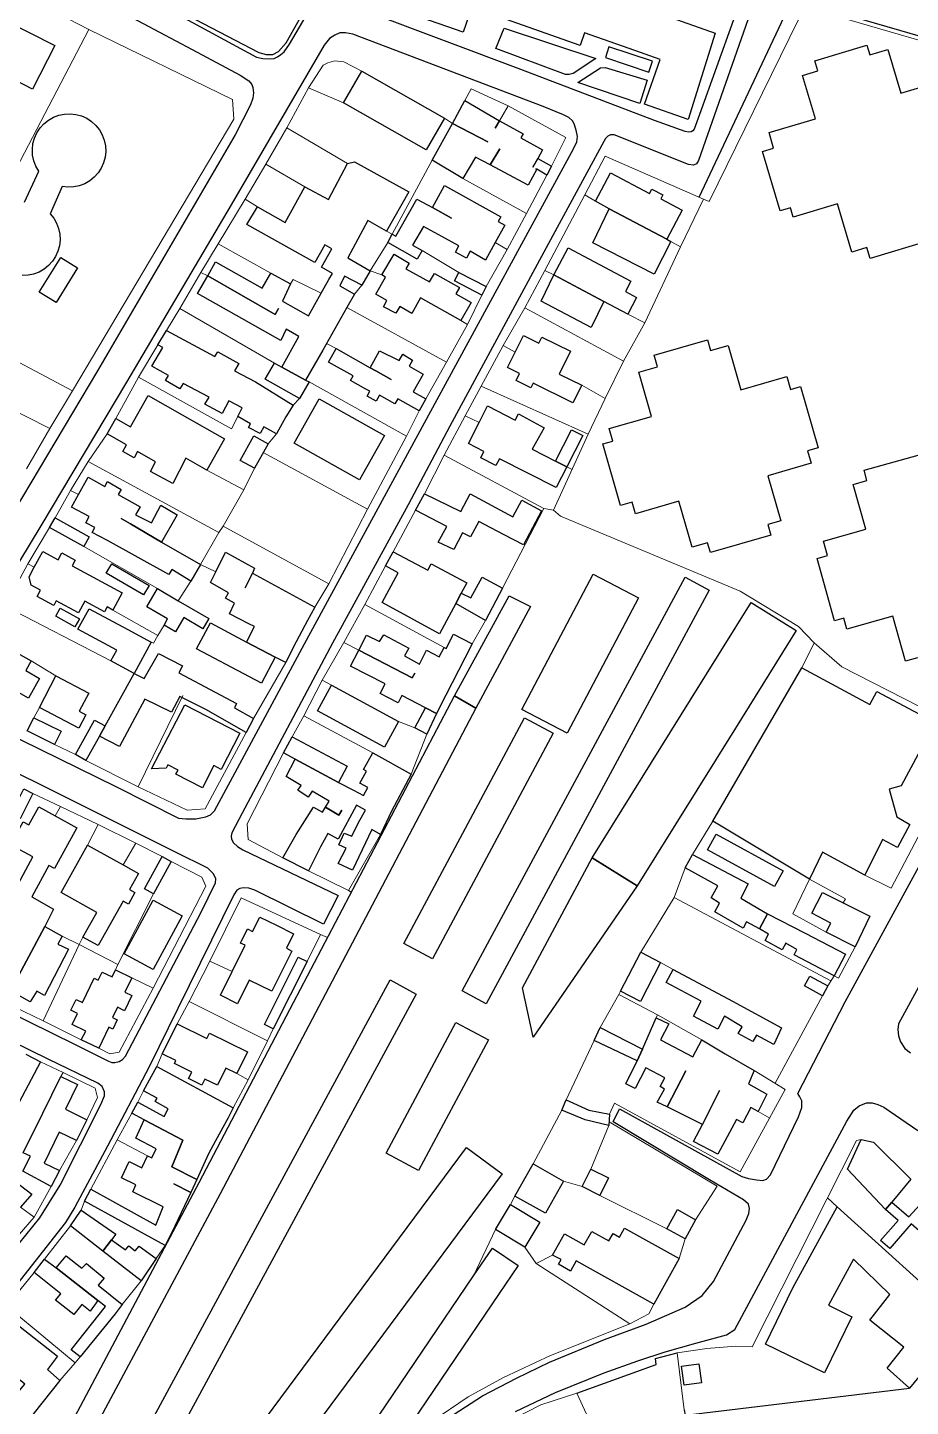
# Model space of a CAD drawing. Header units: metres. Extents: x -1319 to 2200, y -1209 to 1268.
# Drawn here: x -21.8 to 187.1, y 171 to 497.3 of the extents above; entities that cross this region are included whole.
import ezdxf

# ---------------------------------------------------------------- set-up
doc = ezdxf.new("R2010")
doc.units = ezdxf.units.M
for name, color, linetype, lineweight, true_color in [('CLADIRI_CONTUR', 7, 'Continuous', 25, 0x4b5962), ('PARCELE_CONTUR', 7, 'Continuous', 13, 0xb58c63), ('PAVAJ', 7, 'Continuous', 25, 0xd1d6d2), ('STRAZI', 7, 'Continuous', 25, 0xc4cccb)]:
    doc.layers.add(name, color=color, linetype=linetype, lineweight=lineweight, true_color=true_color)

msp = doc.modelspace()

# ---------------------------------------------------------------- linework, layer by layer
at = {"layer": 'CLADIRI_CONTUR'}
for points in [[(97.47, 508.32), (105.29, 505.56), (106.22, 508.19), (125.25, 501.48), (140.91, 495.96), (134.49, 475.5), (124.16, 479.14), (127.88, 489.69), (121.84, 491.82), (109.99, 496), (108.94, 493.04), (93.95, 498.33), (83.33, 502.07), (81.25, 496.17), (71.51, 499.6), (77.11, 515.49), (97.47, 508.32)], [(-28.97, 495.84), (-27.29, 499.12), (-15.31, 492.99), (-20.58, 482.7), (-24.74, 484.83), (-29.52, 475.5), (-35.18, 478.39), (-26.81, 494.74), (-28.97, 495.84)], [(72.53, 468.32), (52.98, 479.43), (57.26, 486.97), (76.81, 475.86), (72.53, 468.32)], [(98.66, 463.74), (96.63, 459.97), (87.65, 464.8), (89.9, 468.6), (87.65, 464.8), (84.2, 466.63), (81.22, 461.59), (73.93, 465.87), (78.74, 474.54), (81.68, 480), (89.86, 475.22), (88.87, 473.43), (89.86, 475.22), (95.43, 472.13), (94.9, 471.17), (100.02, 468.34), (98.89, 466.3), (102.13, 464.44), (101.08, 462.32), (98.66, 463.74), (98.44, 463.87), (98.66, 463.74)], [(87.07, 470.19), (87.07, 470.19), (78.74, 474.54), (87.07, 470.19)], [(53.88, 465.08), (55.53, 465.5), (68.43, 458.36), (63.16, 449.08), (58.75, 451.58), (54, 442.74), (59.26, 439.69), (57.31, 436.33), (53.21, 438.47), (52.09, 436.17), (55.56, 434.21), (53.75, 431.02), (48.06, 420.97), (44, 413.85), (38.39, 416.93), (42.4, 424.16), (39.41, 425.87), (38.1, 423.19), (18.4, 434.33), (20.84, 438.5), (22.69, 441.83), (33.72, 435.57), (35.79, 439.12), (40.41, 436.6), (38.54, 432.55), (38.54, 432.55), (44.66, 429.08), (47.7, 434.44), (49.51, 437.64), (50.37, 439.07), (47.79, 440.56), (50.21, 444.93), (48.56, 445.87), (46.19, 441.71), (30.12, 450.68), (32.6, 454.84), (39.16, 451.16), (43.79, 459.6), (49.44, 456.58), (53.88, 465.08)], [(97.76, 464.27), (97.76, 464.27), (98.89, 466.3), (97.76, 464.27)], [(112.53, 456.15), (116.13, 462.91), (125.37, 457.99), (125.92, 459.03), (128.53, 457.65), (128.05, 456.75), (133.08, 454.08), (129.41, 447.18), (115.82, 454.38), (112.53, 456.15)], [(63.41, 446.4), (64.5, 448.38), (65.34, 447.9), (70.34, 456.65), (73.98, 454.66), (78.49, 452.14), (73.98, 454.66), (76.88, 459.86), (90.15, 452.47), (89.53, 451.36), (91.08, 450.5), (88.8, 446.42), (86.53, 442.2), (82.88, 444.32), (82.02, 442.69), (79.41, 444.14), (80.23, 445.58), (76.18, 447.83), (71.88, 450.16), (69.31, 445.8), (71.56, 444.54), (70.4, 442.5), (63.41, 446.4)], [(129.41, 447.18), (130.36, 446.68), (126.41, 438.93), (111.94, 446.34), (115.82, 454.38), (129.41, 447.18)], [(120.19, 429.46), (114.54, 432.46), (102.7, 438.74), (106.09, 445.14), (120.94, 437.26), (119.63, 434.8), (122.28, 433.4), (120.19, 429.46)], [(-13.94, 442.85), (-9.97, 440.4), (-15.05, 432.19), (-19.02, 434.64), (-13.94, 442.85)], [(69.1, 429.63), (66.31, 431.29), (65.32, 429.67), (62.39, 431.22), (63.24, 432.71), (60.64, 434.22), (62.86, 438.22), (62, 438.73), (64.92, 443.61), (68.47, 441.55), (67.7, 440.21), (73.32, 437.08), (74.46, 439.11), (80.37, 435.78), (79.54, 434.29), (83.17, 432.25), (80.74, 427.95), (71.2, 433.34), (69.1, 429.63)], [(36.76, 429.41), (37.54, 430.8), (36.76, 429.41), (20.84, 438.5), (36.76, 429.41)], [(86.71, 435.96), (85.67, 433.95), (79.18, 437.31), (80.22, 439.32), (86.71, 435.96)], [(111.54, 426.33), (99.72, 432.52), (102.7, 438.74), (114.54, 432.46), (111.54, 426.33)], [(39.29, 405.13), (37.1, 401.17), (34.11, 402.83), (33.23, 401.22), (30.47, 402.62), (30.97, 403.5), (27.94, 405.2), (28.99, 407.26), (28.99, 407.26), (25.83, 408.97), (24.23, 405.94), (20.14, 408.12), (21.14, 409.79), (15.02, 413.08), (14.21, 411.78), (10.85, 413.73), (11.57, 414.95), (7.65, 417.11), (10.19, 421.54), (9.03, 422.23), (11.09, 425.62), (22.54, 419.4), (23.23, 420.55), (28.16, 417.76), (27.17, 416.04), (32.16, 413.43), (41.01, 407.88), (39.29, 405.13)], [(104, 415.28), (109.3, 412.64), (107.23, 408.47), (97.83, 413.13), (97.27, 412.01), (93.78, 413.75), (94.62, 415.44), (91.75, 416.87), (93.53, 420.47), (95.5, 424.44), (99.18, 422.61), (99.88, 424.03), (106.67, 420.66), (104, 415.28)], [(65.82, 409.44), (65.13, 408.21), (61.45, 410.27), (60.67, 408.88), (58.53, 410.07), (59.17, 411.22), (58.25, 411.74), (54.65, 413.75), (55.26, 414.83), (49.4, 418.11), (51.19, 421.3), (59.28, 416.76), (61.49, 420.81), (66.1, 418.45), (66.96, 419.97), (69.29, 418.6), (68.47, 417.12), (71.81, 415.24), (69.46, 411.08), (69.46, 411.08), (72.44, 409.4), (70.87, 406.61), (65.82, 409.44)], [(122.79, 415.73), (127.23, 417), (126.45, 419.74), (139.05, 423.37), (139.76, 420.88), (143.91, 422.07), (146.93, 411.58), (157.81, 414.71), (158.69, 411.64), (161.08, 412.33), (165.26, 397.81), (162.71, 397.08), (163.55, 394.17), (153.3, 391.22), (156.37, 380.54), (153.31, 379.66), (154.03, 377.17), (139.75, 373.06), (139.09, 375.37), (135.41, 374.31), (132.29, 385.17), (121.99, 382.2), (121.21, 384.93), (118.5, 384.15), (114.3, 398.75), (116.65, 399.42), (115.8, 402.36), (125.81, 405.24), (122.79, 415.73)], [(34.44, 414.06), (36.66, 417.88), (38.39, 416.93), (44, 413.85), (44.83, 413.43), (42.53, 409.46), (34.44, 414.06)], [(60.64, 416.01), (64.23, 414.01), (60.64, 416.01), (59.28, 416.76), (60.64, 416.01)], [(6.74, 410.2), (14.81, 405.62), (24.79, 399.96), (20.59, 392.56), (15.65, 395.35), (12.57, 389.38), (7.34, 392.22), (8.52, 394.54), (4.26, 396.96), (3.4, 395.46), (0.74, 396.97), (1.61, 398.52), (-2.95, 401.1), (-0.89, 404.74), (2.54, 402.79), (6.74, 410.2)], [(56.74, 390.27), (41.31, 398.93), (47.2, 409.4), (62.62, 400.74), (56.74, 390.27)], [(97.58, 397.48), (103.13, 394.69), (105.75, 393.36), (103.26, 388.42), (89.82, 395.21), (89.02, 393.63), (85.42, 395.45), (86.18, 396.96), (82.52, 398.81), (85.06, 403.82), (87.02, 407.75), (93.53, 404.35), (94.38, 405.84), (100.41, 402.56), (97.58, 397.48), (97.58, 397.48)], [(109.56, 400.77), (105.75, 393.36), (103.13, 394.69), (106.89, 402.1), (109.56, 400.77)], [(35.1, 398.77), (31.88, 392.99), (28.52, 394.86), (31.74, 400.64), (35.1, 398.77)], [(2.57, 379.85), (9.91, 375.47), (19.09, 370.18), (16.88, 366.25), (12.34, 369), (11.63, 367.83), (-2.86, 375.91), (-6.49, 377.76), (-5.86, 378.95), (-7.98, 380.05), (-7.18, 381.58), (-11.38, 383.79), (-9.76, 386.76), (-7.44, 390.9), (-3.52, 388.71), (-2.89, 389.84), (0.39, 388), (-0.31, 386.75), (4.82, 383.87), (3.77, 382), (7.52, 380.07), (9.78, 384.27), (13.58, 381.98), (9.91, 375.47), (2.57, 379.85), (0.33, 381.1), (2.57, 379.85)], [(99.81, 382.95), (95.51, 374.91), (90.8, 377.35), (84.97, 380.41), (83.01, 376.73), (81.14, 377.71), (79.02, 373.73), (75.31, 375.53), (77.39, 379.19), (69.97, 383.05), (72.1, 386.9), (80.72, 382.73), (82.95, 386.9), (93.03, 381.52), (95.11, 385.42), (99.81, 382.95)], [(-7.18, 376.75), (-8.48, 374.44), (-16.57, 378.98), (-15.27, 381.29), (-7.18, 376.75)], [(-18.74, 364.11), (-20.94, 365.3), (-21.41, 367.33), (-20.2, 369.56), (-18.16, 373.31), (-14.57, 371.36), (-13.69, 372.97), (-10.49, 371.23), (-11.2, 369.93), (0.61, 363.5), (-1.6, 359.44), (-2.96, 360.18), (-3.59, 359.01), (-8.24, 361.54), (-9.74, 358.78), (-14.99, 361.63), (-15.6, 360.51), (-19.53, 362.65), (-18.74, 364.11)], [(36.79, 348.27), (30.01, 351.84), (31.92, 355.51), (30.58, 356.15), (25.96, 358.57), (27.16, 361.07), (25.07, 362.22), (25.78, 363.48), (21.47, 365.92), (22.72, 368.46), (25.07, 373.16), (31.94, 369.35), (31.41, 368.14), (29.69, 364.66), (31.41, 368.14), (46.19, 360.16), (44.45, 356.99), (41.13, 350.7), (39.28, 347.05), (36.79, 348.27)], [(62.88, 369.87), (64.69, 373.25), (72.87, 368.86), (73.68, 370.38), (82.11, 365.87), (80.8, 363.42), (79.49, 360.98), (75.65, 353.84), (62.12, 361.26), (65.86, 368.25), (62.88, 369.87)], [(-3.16, 368.19), (-1.87, 370.4), (6.95, 365.24), (5.66, 363.04), (-3.16, 368.19)], [(85.72, 367.24), (90.57, 364.64), (86.52, 356.93), (79.49, 360.98), (80.8, 363.42), (83.04, 362.3), (85.72, 367.24)], [(139.49, 364.12), (86.72, 266.29), (81.01, 269.37), (133.78, 367.2), (139.49, 364.12)], [(122.7, 362.31), (105.83, 330.31), (95.16, 335.94), (112.04, 367.94), (122.7, 362.31)], [(10.5, 355.89), (11.34, 357.34), (6.43, 360.21), (8.95, 364.52), (13.86, 361.65), (21.1, 357.43), (19.7, 355.03), (15.21, 357.65), (13.24, 354.28), (10.5, 355.89)], [(97.16, 360.25), (84.29, 336.23), (79.21, 339.17), (92.16, 362.81), (97.16, 360.25)], [(-9.53, 357.36), (-10.59, 355.47), (-15.1, 357.99), (-14.04, 359.88), (-9.53, 357.36)], [(-9.85, 354.89), (-7.23, 359.75), (1.93, 354.82), (7.46, 351.85), (3.46, 344.42), (-2.06, 347.39), (-0.68, 349.96), (-9.85, 354.89)], [(149.36, 361.24), (160.06, 354.58), (145.7, 331.52), (122.44, 294.16), (111.74, 300.82), (135, 338.18), (149.36, 361.24)], [(30.01, 351.84), (36.79, 348.27), (33.53, 342.13), (18.22, 350.26), (21.48, 356.4), (30.01, 351.84)], [(61.61, 339.68), (62.79, 341.95), (54.62, 346.17), (56.56, 349.93), (58.39, 353.47), (61.5, 351.97), (62.48, 353.59), (68.39, 350.42), (67.4, 348.59), (70.92, 346.66), (72.61, 349.93), (75.58, 348.4), (76.73, 350.61), (77.25, 350.34), (78.98, 353.7), (83.41, 351.41), (81.68, 348.05), (77.14, 339.28), (74.93, 335), (72.34, 336.33), (66.78, 339.22), (65.87, 337.48), (61.61, 339.68)], [(-22.2, 345.1), (-18.92, 343.25), (-21.53, 338.62), (-32.8, 344.97), (-29.9, 350.12), (-29.08, 349.67), (-28.08, 351.44), (-20.9, 347.39), (-22.2, 345.1)], [(9.17, 349.15), (14.89, 346.23), (14.02, 344.59), (22.61, 339.99), (27.65, 337.35), (27.19, 336.34), (31.66, 333.8), (29.94, 330.5), (20.39, 335.9), (14.23, 338.97), (12.28, 335.25), (5.96, 338.36), (0, 327.14), (-4.79, 329.56), (-3.43, 332.03), (3.46, 344.42), (5.82, 343.21), (9.17, 349.15)], [(69.22, 343.38), (69.8, 344.5), (69.22, 343.38), (56.56, 349.93), (69.22, 343.38)], [(-8, 334.66), (-9.64, 331.51), (-18.96, 336.36), (-15.06, 343.84), (-7.31, 339.81), (-9.56, 335.48), (-8, 334.66)], [(166.25, 302.12), (163.16, 295.78), (140.29, 309.49), (161.37, 345.77), (177.46, 337.1), (179.11, 340.19), (192.89, 332.81), (184.87, 317.83), (182.04, 317.06), (183.87, 310.54), (186.92, 308.72), (184, 303.25), (180.45, 305.15), (176.28, 296.71), (166.25, 302.12)], [(62.63, 326.97), (46.83, 335.56), (50.14, 341.66), (65.95, 333.06), (62.63, 326.97)], [(18.84, 224.01), (41.1, 266.62), (79.21, 339.17), (84.29, 336.23), (46.37, 264.14), (23.81, 221.3), (-9.99, 158.22), (-14.72, 160.85), (18.84, 224.01)], [(11.41, 322.83), (10.99, 322.03), (7.51, 321.89), (15.45, 337.03), (28.47, 330.27), (24.04, 321.73), (22.31, 322.63), (19.58, 317.37), (13.32, 320.62), (13.82, 321.58), (11.41, 322.83)], [(72.69, 330.09), (69.86, 331.57), (72.34, 336.33), (74.93, 335), (72.69, 330.09)], [(-13.86, 330.76), (-15.41, 327.65), (-21.86, 330.86), (-20.32, 333.96), (-13.86, 330.76)], [(-10.46, 325.26), (-5.92, 333.42), (-3.43, 332.03), (-4.79, 329.56), (-7.98, 323.88), (-10.46, 325.26)], [(95.79, 333.95), (102.58, 330.31), (73.98, 276.89), (67.19, 280.53), (95.79, 333.95)], [(53.82, 322.49), (51.74, 318.63), (41.51, 324.14), (38.76, 325.62), (40.84, 329.48), (53.82, 322.49)], [(59.65, 307.48), (55.12, 297.93), (51.68, 299.46), (53.55, 303.13), (51.85, 303.87), (53.13, 306.66), (54.9, 305.92), (56.52, 309.18), (58.15, 312.12), (56.06, 313.28), (51.69, 305.23), (49.25, 306.54), (47.48, 303.42), (47.48, 303.42), (44.66, 297.77), (38.61, 300.81), (41.72, 306.36), (45.88, 312.78), (48.02, 311.63), (48.71, 312.78), (49.6, 314.21), (45.54, 316.56), (44.6, 315.18), (42.12, 316.79), (42.92, 317.91), (39.37, 320.09), (41.51, 324.14), (51.74, 318.63), (55.31, 316.85), (57.66, 315.54), (58.72, 317.45), (56.84, 318.5), (58.42, 321.34), (57.72, 321.73), (59.91, 325.66), (68.96, 320.62), (64.34, 311.87), (61.67, 306.37), (59.65, 307.48)], [(-25.68, 311.12), (-22.67, 317.13), (-20.52, 316.06), (-23.54, 310.04), (-25.68, 311.12)], [(-26.5, 276.03), (-28.7, 277.15), (-24.88, 284.94), (-27.02, 286.14), (-25.74, 288.65), (-26.79, 289.22), (-24.48, 293.69), (-20.53, 301.06), (-25.78, 303.92), (-22.81, 309.36), (-21.45, 308.62), (-19.15, 312.84), (-15.26, 310.72), (-10.12, 307.91), (-15.39, 298.25), (-16.71, 298.97), (-20.76, 291.59), (-20.76, 291.59), (-15.64, 288.68), (-17.7, 284.56), (-25.78, 269.31), (-27.23, 266.69), (-30.23, 268.2), (-26.5, 276.03)], [(51.87, 310.92), (52.57, 312.09), (51.87, 310.92), (48.71, 312.78), (51.87, 310.92)], [(2.12, 289.86), (0.8, 290.59), (-5.08, 280.03), (-8.67, 282.03), (-5.4, 287.91), (-13.84, 292.61), (-7.58, 303.84), (0.86, 299.15), (4.49, 297.12), (2.35, 293.28), (3.62, 292.57), (2.12, 289.86)], [(139.06, 302.74), (141.11, 306.45), (156.92, 297.71), (154.87, 294), (139.06, 302.74)], [(7.98, 292.28), (5.86, 293.46), (10.1, 301.13), (12.22, 299.96), (7.98, 292.28)], [(95.29, 270.06), (111.74, 300.82), (122.44, 294.16), (97.81, 258.38), (95.29, 270.06)], [(146.92, 291.24), (153.27, 287.53), (151.37, 283.99), (148.31, 285.7), (147.47, 284.13), (140.82, 288.06), (141.9, 290.07), (139.91, 291.31), (141.49, 294.15), (133.81, 298.43), (135.48, 301.59), (148.69, 294.64), (146.92, 291.24)], [(14.78, 287.1), (7.94, 274.38), (1.09, 278.07), (7.92, 290.78), (14.78, 287.1)], [(173.95, 279.76), (167.16, 283.23), (168.27, 285.39), (163.75, 287.7), (166.27, 292.63), (177.42, 287.01), (173.95, 279.76)], [(157.58, 280.59), (156.75, 279.08), (152.67, 281.24), (153.47, 282.75), (151.37, 283.99), (153.27, 287.53), (162.17, 282.99), (171.7, 277.99), (168.99, 272.88), (159.57, 277.85), (160.19, 279.16), (157.58, 280.59)], [(-12.11, 279.19), (-17.76, 268.27), (-19.59, 269.27), (-21.16, 266.75), (-25.78, 269.31), (-17.7, 284.56), (-13.61, 282.28), (-14.61, 280.37), (-12.11, 279.19)], [(39.45, 279.4), (40.74, 278.75), (36.03, 269.24), (30.66, 271.9), (27.88, 266.3), (23.83, 268.31), (26.6, 273.91), (29.67, 280.11), (28.6, 280.64), (30.26, 284), (31.45, 283.41), (33.13, 286.8), (37.07, 284.85), (41.15, 282.83), (39.45, 279.4)], [(123.25, 278.48), (127.92, 276.08), (123.19, 266.84), (118.51, 269.24), (123.25, 278.48)], [(1.26, 269.02), (2.92, 268.21), (1.19, 264.64), (-0.53, 265.47), (-1.72, 263.02), (-0.55, 262.45), (-1.61, 260.26), (-2.54, 260.71), (-4.93, 255.77), (-9.09, 257.75), (-8, 259.82), (-11.23, 261.38), (-9.97, 263.98), (-11.57, 264.75), (-10.32, 267.33), (-8.82, 266.61), (-6.03, 272.35), (-5.07, 271.89), (-4.15, 273.79), (-1.78, 272.65), (-0.97, 274.32), (2.92, 272.44), (1.26, 269.02)], [(34.24, 261.39), (42.26, 277.31), (44.37, 276.25), (36.35, 260.33), (34.24, 261.39)], [(144.99, 266.92), (156.6, 260.62), (154.73, 256.65), (150.68, 258.82), (149.79, 257.35), (146.33, 259.28), (147.28, 260.85), (143.09, 263.34), (141.5, 260.31), (135.71, 263.37), (137.59, 266.92), (129.29, 271.31), (130.9, 274.36), (144.99, 266.92)], [(-31.53, 95.26), (-14.61, 126.54), (7.08, 166.66), (64.01, 271.93), (70.18, 268.59), (13.25, 163.32), (-8.44, 123.21), (-25.36, 91.92), (-31.53, 95.26)], [(166.25, 268.18), (162.01, 270.53), (163.28, 272.84), (167.52, 270.49), (166.25, 268.18)], [(21.24, 259.33), (30.26, 254.88), (27.76, 249.79), (25.12, 251.07), (23.12, 247.02), (20.17, 248.48), (19.44, 247.01), (16.28, 248.57), (17.05, 250.13), (12.97, 252.15), (13.31, 252.83), (10.1, 254.41), (11.72, 257.7), (13.62, 261.55), (20.63, 258.09), (21.24, 259.33)], [(70.71, 226.84), (63.02, 230.96), (79.55, 261.85), (87.25, 257.73), (70.71, 226.84)], [(148.74, 247.36), (153.11, 244.9), (151.08, 240.77), (149.27, 241.75), (147.4, 238.1), (145.95, 238.86), (141.52, 230.67), (135.71, 233.67), (137.85, 237.72), (129.53, 241.87), (133.96, 250.38), (133.96, 250.38), (129.53, 241.87), (127.16, 242.98), (128.88, 246.11), (127.89, 246.72), (128.96, 248.78), (124.49, 251.11), (121.97, 246.26), (119.72, 247.33), (122.46, 252.79), (123.69, 255.5), (126.89, 262.99), (129.91, 261.53), (127.92, 257.72), (135.62, 253.72), (137.68, 257.73), (143.22, 254.4), (150.13, 250.51), (148.74, 247.36)], [(112.27, 257.6), (113.68, 260.66), (123.69, 255.5), (122.46, 252.79), (112.27, 257.6)], [(12.33, 227.68), (14.93, 233.98), (5.78, 238.81), (2.86, 240.36), (4.34, 242.96), (10.54, 239.64), (11.49, 241.43), (8.4, 243.12), (8.85, 243.94), (5.64, 245.69), (7.54, 249.18), (8.78, 251.47), (26.88, 241.62), (25.64, 239.33), (22.66, 233.85), (21.04, 230.76), (21.04, 230.76), (18.25, 224.71), (12.33, 227.68)], [(-9.17, 235.96), (-10.19, 233.9), (-14.28, 235.91), (-17.88, 228.6), (-14.2, 226.82), (-16.17, 223.08), (-22.88, 226.68), (-21.08, 230.19), (-22.79, 231.02), (-18.16, 240.4), (-13.88, 249.07), (-9.98, 247.14), (-12.84, 241.34), (-7.76, 238.83), (-9.17, 235.96)], [(141.92, 245.72), (141.92, 245.72), (137.85, 237.72), (141.92, 245.72)], [(115.9, 240.15), (115.74, 237.44), (110.09, 238.78), (104.59, 241.07), (105.59, 243.59), (111.01, 241.11), (115.9, 240.15)], [(10.33, 218.2), (10.33, 218.2), (3.11, 221.77), (3.83, 223.41), (0.47, 225.09), (2.27, 228.94), (5.27, 227.44), (6.58, 230.31), (7.65, 229.86), (8.68, 231.96), (3.8, 234.48), (5.78, 238.81), (14.93, 233.98), (12.33, 227.68), (18.25, 224.71), (16.84, 221.63), (12.24, 212.03), (10.75, 209.07), (-8.34, 219.54), (-6.85, 222.42), (8.56, 213.93), (10.33, 218.2)], [(82.06, 232.28), (90.48, 226.03), (21.9, 133.55), (13.48, 139.79), (82.06, 232.28)], [(175.37, 234.17), (178.33, 233.55), (187.19, 224.8), (182.67, 219.36), (181.16, 217.63), (172.15, 227.18), (175.37, 234.17)], [(100.7, 216.7), (93.52, 220.78), (97.85, 228.39), (105.03, 224.3), (100.7, 216.7)], [(115.67, 225.08), (113.61, 220.95), (109.41, 223.05), (111.47, 227.18), (115.67, 225.08)], [(12.81, 223.69), (12.81, 223.69), (16.84, 221.63), (12.81, 223.69)], [(95.86, 208.69), (88.92, 212.85), (92.45, 218.76), (99.4, 214.6), (95.86, 208.69)], [(191.11, 220.67), (195.94, 215.58), (191.07, 210.78), (187.23, 214.2), (182.16, 208.41), (180.02, 210.28), (184.15, 215.01), (181.16, 217.63), (182.67, 219.36), (186.65, 215.87), (191.11, 220.67)], [(-9.11, 217.44), (-0.93, 211.75), (-1.96, 210.43), (-3.96, 207.74), (-11.59, 213.77), (-9.11, 217.44)], [(129.45, 213.06), (131.93, 217.57), (136.25, 215.19), (133.77, 210.68), (129.45, 213.06)], [(173.19, 192.24), (166.71, 178.95), (152.75, 185.76), (159.23, 199.05), (169.73, 218.25), (199.91, 190.97), (195.32, 185.65), (186.86, 175.36), (181.55, 180.05), (185.51, 184.99), (177.42, 191.4), (182.18, 197.51), (182.18, 197.51), (173.59, 205.82), (167.66, 194.93), (173.19, 192.24)], [(111.67, 212.41), (115.72, 210.15), (116.71, 211.93), (118.28, 211.06), (119.45, 213.16), (132.35, 205.98), (128.42, 198.92), (126.34, 195.19), (107.96, 205.42), (106.64, 203.05), (103.8, 204.63), (104.44, 205.78), (102.38, 206.79), (105.21, 211.83), (107.19, 210.74), (109.9, 209.23), (111.67, 212.41)], [(1.37, 208.02), (2.2, 208.98), (3.64, 207.82), (4.63, 208.89), (8.65, 206), (5.12, 200.75), (-3.96, 207.74), (-1.96, 210.43), (1.37, 208.02)], [(-15.02, 203.8), (-5.12, 196.04), (-6.96, 193.58), (-8.98, 195.13), (-10.87, 192.72), (-15.17, 196.16), (-13.91, 197.67), (-20.23, 202.71), (-17.78, 205.88), (-15.02, 203.8)], [(-9.34, 182.72), (-11.48, 184.36), (-3.31, 194.65), (-5.12, 196.04), (-15.02, 203.8), (-12.66, 206.63), (-8.91, 203.73), (-7.83, 204.84), (-3.63, 201.37), (-5.09, 199.67), (0.56, 195.14), (-1.05, 192.92), (-9.34, 182.72)], [(65.68, 162.1), (59.59, 166.22), (83.7, 201.88), (88.17, 208.49), (94.27, 204.37), (89.8, 197.76), (65.68, 162.1)], [(-27.41, 180.41), (-26.31, 181.57), (-30.26, 185.18), (-29.77, 185.66), (-32.23, 187.82), (-30.14, 190.55), (-27.98, 188.85), (-25.73, 191.59), (-14.69, 182.93), (-17.06, 179.72), (-14.12, 177.16), (-20.23, 169.49), (-21.86, 167.21), (-30.67, 175.09), (-29.18, 176.85), (-31.75, 179.01), (-30.43, 180.58), (-26.34, 177.15), (-27.67, 175.57), (-27.67, 175.57), (-24.89, 173.34), (-22.44, 176.28), (-27.41, 180.41)], [(137.65, 176.62), (133.55, 176.03), (132.91, 180.52), (137.01, 181.11), (137.65, 176.62)]]:
    msp.add_lwpolyline(points, close=True, dxfattribs=at)
for points in [[(191.62, 446.86), (177.51, 442.66), (176.75, 445.21), (173.19, 444.14), (169.8, 455.52), (159.32, 452.4), (158.67, 454.59), (156.28, 453.88), (152.08, 467.94), (154.71, 468.72), (153.61, 472.42), (164.6, 475.7), (161.55, 485.92), (161.55, 485.92), (165.19, 487), (164.48, 489.39), (176.77, 493.06), (177.45, 490.78), (181.7, 492.05), (184.77, 481.74), (195.08, 484.81)], [(-22.5, 455.95), (-19.14, 463.29), (-19.14, 463.29), (-19.82, 464.47), (-20.3, 465.75), (-20.58, 467.08), (-20.65, 468.44), (-20.5, 469.8), (-20.14, 471.11), (-19.58, 472.36), (-18.83, 473.5), (-17.92, 474.5), (-16.85, 475.36), (-15.67, 476.03), (-14.4, 476.52), (-13.06, 476.79), (-11.7, 476.86), (-10.35, 476.71), (-9.03, 476.35), (-7.79, 475.79), (-6.65, 475.05), (-5.64, 474.13), (-4.79, 473.07), (-4.11, 471.88), (-3.63, 470.61), (-3.35, 469.28), (-3.29, 467.91), (-3.43, 466.56), (-3.79, 465.24), (-4.35, 464), (-5.1, 462.86), (-6.02, 461.85), (-7.08, 461), (-8.26, 460.32), (-9.54, 459.84), (-10.87, 459.56), (-12.23, 459.5), (-13.59, 459.65), (-16.44, 453.22), (-15.59, 452.16), (-14.91, 450.98), (-14.43, 449.7), (-14.15, 448.37), (-14.09, 447.01), (-14.23, 445.65), (-14.59, 444.34), (-15.15, 443.1), (-15.9, 441.96), (-16.82, 440.95), (-17.88, 440.1), (-19.06, 439.42), (-20.34, 438.94), (-21.67, 438.66), (-23.03, 438.59)], [(188.76, 348.14), (185.86, 347.33), (182.87, 358), (171.99, 354.95), (171.28, 357.49), (169.1, 356.88), (164.97, 371.64), (167.43, 372.33), (166.47, 375.75), (176.49, 378.55), (173.52, 389.18), (173.52, 389.18), (176.77, 390.09), (176.09, 392.52), (190.29, 396.49)], [(-22.2, 254.34), (-18.72, 252.58), (-23.88, 242.81)], [(-34.55, 231.74), (-20.75, 221.2), (-23.46, 218.15)]]:
    msp.add_lwpolyline(points, dxfattribs=at)
at = {"layer": 'PARCELE_CONTUR'}
for points in [[(-54.83, 458.57), (-32.98, 447.65), (-7.25, 496.83), (-29.01, 508.06), (-54.83, 458.57)], [(206.19, 489.29), (163.26, 501.77), (160.51, 499.02), (139.43, 456.1), (138.09, 456.69)], [(-11.12, 411.34), (27.04, 475.6), (26.66, 480.26), (-7.25, 496.83)], [(44.66, 483.01), (48.14, 488.39), (49.22, 488.88), (50.91, 489.36), (53.02, 489.17), (57.26, 486.97)], [(164.32, 351.7), (170.82, 345.98), (200.29, 330.93), (206.63, 345.44), (224.81, 381.95), (263.86, 457.09), (255.81, 474.81), (212.25, 487.65)], [(52.98, 479.43), (44.66, 483.01), (39.55, 473.54), (53.88, 465.08)], [(91.9, 478.77), (83.13, 482.78), (81.68, 480)], [(89.86, 475.22), (91.9, 478.77), (105.57, 471.25), (102.13, 464.44)], [(43.79, 459.6), (34.58, 464.91), (39.55, 473.54)], [(76.81, 475.86), (78.74, 474.54)], [(110.05, 457.67), (114.88, 466.85), (138.09, 456.69), (132.67, 445.41)], [(34.58, 464.91), (29.68, 456.64), (32.6, 454.84)], [(64.5, 448.38), (73.93, 465.87)], [(81.22, 461.59), (96.21, 453.26), (91.67, 444.79)], [(101.08, 462.32), (96.21, 453.26)], [(112.53, 456.15), (110.05, 457.67), (100.58, 439.76)], [(29.68, 456.64), (23.34, 446.1), (35.79, 439.12)], [(63.16, 449.08), (64.5, 448.38)], [(23.34, 446.1), (19.18, 439.29), (20.84, 438.5)], [(63.41, 446.4), (59.26, 439.69)], [(71.56, 444.54), (80.22, 439.32)], [(88.8, 446.42), (91.67, 444.79), (86.71, 435.96)], [(130.36, 446.68), (132.67, 445.41), (124.21, 427.4)], [(19.18, 439.29), (14.21, 430.77), (36.66, 417.88)], [(47.7, 434.44), (41.05, 437.65), (40.41, 436.6)], [(59.26, 439.69), (62, 438.73)], [(95.88, 430.92), (100.58, 439.76), (102.7, 438.74)], [(57.31, 436.33), (55.56, 434.21)], [(85.67, 433.95), (82.31, 426.99)], [(14.21, 430.77), (11.09, 425.62)], [(53.75, 431.02), (77.35, 418.13), (72.44, 409.4)], [(90.69, 422.06), (95.88, 430.92), (119.17, 418.32), (114.82, 409.53)], [(80.74, 427.95), (82.31, 426.99), (77.35, 418.13)], [(120.19, 429.46), (124.21, 427.4), (119.17, 418.32)], [(-43.25, 415.97), (-37.66, 425.31), (-11.12, 411.34), (-16.49, 402.4)], [(27.94, 405.2), (26.43, 402.29), (4.44, 414.51), (9.03, 422.23)], [(51.19, 421.3), (48.91, 422.47)], [(93.53, 420.47), (90.69, 422.06), (85.51, 412.4)], [(-44.07, 416.38), (-16.49, 402.4), (-22.06, 392.86)], [(4.44, 414.51), (-0.89, 404.74)], [(44.83, 413.43), (67.84, 400.55), (58.64, 383.29), (33.93, 396.68)], [(81.71, 405.43), (85.51, 412.4), (110.83, 401.02), (102.62, 383.11), (100.35, 383.45)], [(110.83, 401.02), (114.82, 409.53), (109.3, 412.64)], [(41.01, 407.88), (42.53, 409.46)], [(70.87, 406.61), (67.84, 400.55)], [(85.06, 403.82), (81.71, 405.43), (76.79, 396.05)], [(-2.95, 401.1), (-7.45, 394.6)], [(37.1, 401.17), (35.1, 398.77)], [(76.79, 396.05), (72.1, 386.9)], [(76.79, 396.05), (100.35, 383.45), (90.57, 364.64)], [(-11.6, 387.75), (-7.45, 394.6), (23.48, 377.76), (19.09, 370.18)], [(20.59, 392.56), (29.35, 387.91)], [(24.5, 379.28), (29.35, 387.91), (31.88, 392.99)], [(105.75, 393.36), (107.02, 392.71)], [(-9.76, 386.76), (-11.6, 387.75), (-15.27, 381.29)], [(58.64, 383.29), (49.47, 365.61)], [(69.97, 383.05), (64.69, 373.25)], [(161.37, 345.77), (164.32, 351.7), (160.58, 355.52), (146.76, 363.92), (104.3, 381.64), (102.62, 383.11)], [(-16.57, 378.98), (-21.74, 370.41)], [(23.48, 377.76), (24.5, 379.28), (49.47, 365.61), (46.19, 360.16)], [(8.95, 364.52), (-8.48, 374.44)], [(-20.2, 369.56), (-21.74, 370.41), (-27.06, 360.37)], [(19.09, 370.18), (22.72, 368.46)], [(76.73, 350.61), (57.98, 360.77), (62.88, 369.87)], [(16.88, 366.25), (13.86, 361.65)], [(-2.06, 347.39), (-27.06, 360.37), (-31.37, 353.61), (-28.08, 351.44)], [(-1.6, 359.44), (9.05, 353.44), (10.5, 355.89)], [(57.98, 360.77), (53.02, 351.76), (56.56, 349.93)], [(86.52, 356.93), (83.41, 351.41)], [(9.05, 353.44), (8.03, 351.57), (7.46, 351.85)], [(53.02, 351.76), (47.92, 342.88), (50.14, 341.66)], [(-20.9, 347.39), (-15.06, 343.84)], [(39.28, 347.05), (31.66, 333.8)], [(47.92, 342.88), (43.6, 334.41), (59.91, 325.66)], [(-18.96, 336.36), (-20.32, 333.96)], [(14.95, 339.22), (4.37, 317.64), (15.94, 312.07), (20.22, 312.37), (29.94, 330.5)], [(43.6, 334.41), (40.84, 329.48)], [(65.95, 333.06), (69.86, 331.57)], [(72.69, 330.09), (68.96, 320.62)], [(176.28, 296.71), (182.5, 293.62), (196.86, 320.93), (201.55, 330.09), (200.29, 330.93)], [(-15.41, 327.65), (-10.46, 325.26)], [(-7.98, 323.88), (4.37, 317.64)], [(38.76, 325.62), (30.16, 308.86), (30.39, 305.12), (38.61, 300.81)], [(-20.52, 316.06), (-14.02, 312.99), (-15.26, 310.72)], [(-14.02, 312.99), (-5.04, 308.71), (-7.58, 303.84)], [(-5.04, 308.71), (3.82, 304.28), (0.86, 299.15)], [(135.48, 301.59), (140.29, 309.49)], [(3.82, 304.28), (10.1, 301.13)], [(61.67, 306.37), (54.1, 293.09), (44.66, 297.77)], [(12.22, 299.96), (19.48, 296.25), (20.36, 294.12), (7.94, 269.94)], [(133.81, 298.43), (131.16, 291.43), (168.26, 271.68)], [(167.16, 283.23), (159.26, 287.53), (163.16, 295.78)], [(163.16, 295.78), (171.71, 291.12), (171.15, 290.17)], [(7.98, 292.28), (-0.43, 275.56)], [(44.37, 276.25), (47.54, 282.7), (28.75, 291.33), (21.3, 276.36), (26.6, 273.91)], [(54.1, 293.09), (54.8, 292.7)], [(131.16, 291.43), (123.25, 278.48)], [(-13.61, 282.28), (-9.55, 280.34), (-8.67, 282.03)], [(47.54, 282.7), (49.17, 281.98)], [(-27.23, 266.69), (-18.05, 262.24), (-9.55, 280.34)], [(-9.55, 280.34), (-0.43, 275.56), (-0.97, 274.32)], [(173.95, 279.76), (170.03, 272.34), (168.99, 272.88)], [(21.3, 276.36), (16.44, 266.84), (34.95, 257.5), (36.35, 260.33)], [(127.92, 276.08), (130.9, 274.36)], [(2.92, 272.44), (7.94, 269.94), (-0.08, 254.81), (-2.28, 254.43), (-4.93, 255.77)], [(168.99, 272.88), (167.52, 270.49)], [(118.1, 268.44), (113.68, 260.66)], [(118.51, 269.24), (118.1, 268.44), (127.27, 263.63)], [(166.25, 268.18), (155.06, 247.47)], [(16.44, 266.84), (13.62, 261.55)], [(-18.05, 262.24), (-9.09, 257.75)], [(137.68, 257.73), (127.27, 263.63), (126.89, 262.99)], [(27.76, 249.79), (30.41, 248.3), (34.95, 257.5)], [(112.27, 257.6), (105.59, 243.59)], [(-18.72, 252.58), (-13.36, 250.01), (-13.88, 249.07)], [(10.1, 254.41), (8.78, 251.47)], [(-13.36, 250.01), (-5.81, 246.32), (-5.2, 244.14), (-7.76, 238.83)], [(30.41, 248.3), (26.88, 241.62)], [(115.9, 240.15), (117.03, 242.78), (146.82, 226.51), (157.47, 245.99), (150.13, 250.51)], [(5.64, 245.69), (4.34, 242.96)], [(2.86, 240.36), (-0.59, 234.06), (6.58, 230.31)], [(97.85, 228.39), (104.59, 241.07)], [(136.25, 215.19), (141.36, 223.12), (115.79, 238.31)], [(151.08, 240.77), (153.78, 239.25)], [(115.74, 237.44), (111.47, 227.18)], [(-10.19, 233.9), (-14.2, 226.82)], [(-6.85, 222.42), (-0.59, 234.06)], [(133.56, 170.18), (131.91, 183.71), (138.88, 184.72), (145.77, 185.23), (149.6, 185.14), (174.34, 233.96), (175.37, 234.17)], [(-20.22, 215.82), (-16.17, 223.08)], [(105.03, 224.3), (109.41, 223.05)], [(-8.34, 219.54), (-9.11, 217.44)], [(93.52, 220.78), (92.45, 218.76)], [(113.61, 220.95), (129.45, 213.06)], [(169.73, 218.25), (167.45, 220.37)], [(-33.31, 212.44), (-27.32, 207.57), (-20.22, 215.82), (-23.46, 218.15)], [(-11.59, 213.77), (-17.78, 205.88)], [(88.92, 212.85), (83.7, 201.88)], [(10.75, 209.07), (8.65, 206)], [(133.77, 210.68), (132.35, 205.98)], [(95.86, 208.69), (98.55, 204.79), (120.7, 190.58), (101.91, 183.02), (90.84, 177.87), (82.48, 173.25), (73.85, 167.44), (66.17, 161.68), (65.68, 162.1)], [(102.38, 206.79), (98.55, 204.79)], [(-9.34, 182.72), (-10.48, 181.36), (-26.67, 194.76), (-20.23, 202.71)], [(0.56, 195.14), (5.12, 200.75)], [(120.7, 190.58), (125.17, 192.91), (126.34, 195.19)], [(-10.48, 181.36), (-14.12, 177.16)], [(89.31, 166.07), (99.6, 171.4), (108.13, 174.13), (110.4, 169.18)]]:
    msp.add_lwpolyline(points, dxfattribs=at)
at = {"layer": 'PAVAJ'}
for points in [[(-1.62, 511.98), (-2.62, 509.98), (32.92, 491.33), (34.69, 490.91), (36.24, 490.86), (37.59, 491.58), (39.43, 493.64), (42.84, 499.77), (43.68, 501.41), (43.89, 502.54), (43.68, 503.51), (43.05, 504.31), (4.35, 524.85), (3.18, 522.75)], [(137.08, 457.14), (159.13, 504.04), (253.88, 476.52), (255.81, 474.81)], [(112.63, 489.93), (107.29, 486.36), (106.32, 486.15), (105.44, 486.15), (89.01, 492.33), (90.95, 497.16), (112.63, 489.93)], [(114.9, 490.18), (125.15, 486.7), (126.07, 489.3), (115.74, 492.7), (114.9, 490.18)], [(108.38, 484.26), (113.72, 487.75), (114.85, 487.83), (124.77, 484.81), (123.05, 479.26), (108.38, 484.26)], [(108.13, 174.13), (126.9, 180.9), (126.75, 182.33), (131.91, 183.71)], [(133.56, 170.18), (133.75, 168.9), (186.86, 175.36)]]:
    msp.add_lwpolyline(points, dxfattribs=at)
at = {"layer": 'STRAZI'}
for points in [[(-25.34, 514.72), (17.15, 492.06), (28.55, 485.98), (30.53, 484.69), (31.28, 483.76), (31.52, 483.05), (31.65, 481.85), (31.52, 480.56), (30.94, 478.95), (27.35, 471.92), (-5.21, 416.02), (-26.91, 379.61)], [(-8.39, 512.42), (32.4, 490.23), (33.91, 489.94), (35.74, 489.88), (36.58, 489.98), (37.38, 490.34), (38.14, 490.88), (38.94, 491.56), (40.2, 493.3), (44.9, 501.41)], [(151.27, 506.8), (136.9, 465.81), (136.42, 465.06), (135.71, 464.69), (134.58, 464.86), (117.01, 471.85), (116.56, 471.92), (116.15, 471.91), (115.52, 471.56), (114.97, 470.98), (114.51, 470.3), (102.5, 448.03), (78.1, 402.98), (68.27, 384.35), (50.35, 351.62), (28.99, 311.35), (26.53, 306.71), (26.4, 305.96), (26.46, 305.21), (26.91, 304.39), (27.9, 303.5), (29.16, 302.68), (51.69, 291.9), (48.2, 285.14), (31.99, 293.16), (30.56, 293.64), (29.33, 293.71), (28.41, 293.57), (27.76, 293.13), (26.98, 292.07), (13.73, 265.14)], [(145.17, 499.06), (137.18, 476.67), (135.89, 473.19), (135.56, 472.82), (135.19, 472.6), (134.64, 472.53), (133.79, 472.68), (126.54, 475.31), (94.92, 487.34), (59.39, 500.68)], [(-36.94, 335.38), (-0.74, 317.6), (13.94, 310.23), (15.65, 310.05), (18, 310.05), (20.39, 310.5), (21.48, 311.01), (22.47, 311.97), (43.73, 351.45), (75.13, 409.26), (107.35, 468.58), (108.17, 470.22), (108.27, 471.48), (108, 472.98), (107.48, 474.45), (107.11, 475.2), (106.29, 475.98), (105.03, 476.63), (100.15, 478.61), (55.13, 495.71), (53.39, 496.05), (52.09, 495.98), (50.87, 495.44), (49.67, 494.65), (48.99, 493.87), (48.37, 493.08), (26.36, 455.34), (1.65, 413.36), (-18.65, 379.37), (-33.84, 354.25)], [(-38.3, 270.29), (-10.48, 256.67), (-2.63, 252.68), (-1.83, 252.37), (-1.12, 252.37), (-0.15, 252.64), (0.65, 253.12), (1.38, 253.86), (19.24, 287.81), (22.69, 294.86), (22.73, 295.87), (22.22, 297.01), (20.84, 298.35), (13.19, 302.17), (-18.61, 318.06), (-61.81, 339.32)], [(77.77, 168.33), (85.82, 173.52), (93.88, 177.68), (101.72, 181.44), (114.69, 186.83), (124.52, 190.45), (133.74, 194.47), (137.83, 197.27), (140.49, 200.55), (148.21, 215.09), (148.86, 216.69), (148.99, 217.85), (148.72, 218.84), (147.56, 219.9), (139.5, 224.61), (116.71, 238.33), (118.28, 241.43), (147.18, 225.43), (148.79, 224.91), (150.66, 224.61), (152.13, 224.47), (153.02, 224.81), (153.97, 225.8), (160.6, 239.49), (161.41, 241.74), (161.41, 243.34), (160.9, 244.26), (160.39, 245.02), (171.65, 266.72), (192.88, 305.76)], [(197.38, 285.69), (184.23, 261.57), (184.1, 260.18), (184.23, 258.71), (184.73, 257.24), (185.74, 255.69), (187.08, 254.68)], [(13.73, 265.14), (6.99, 251.33), (-2.84, 232.56), (-10.56, 218.16), (-12.84, 214.51), (-30.55, 192.08), (-49.67, 169.15)], [(-28.87, 203.29), (-18.91, 215.6), (-14.08, 223.33), (-4.41, 242.45), (-3.57, 244.51), (-3.57, 245.43), (-4.16, 246.74), (-5.13, 247.53), (-16.93, 253.21), (-34.5, 261.74)], [(93.62, 169.79), (103.12, 174.33), (114.63, 178.95), (122.61, 181.8), (129.08, 183.91), (136.31, 186.01), (143.53, 187.98), (145.51, 189.2), (172.02, 238.52), (173.7, 241.09), (174.92, 242.14), (176.68, 242.85), (178.03, 242.81), (179.33, 242.43), (180.8, 241.8), (188.78, 236.3)]]:
    msp.add_lwpolyline(points, dxfattribs=at)

doc.saveas('drawing.dxf')
